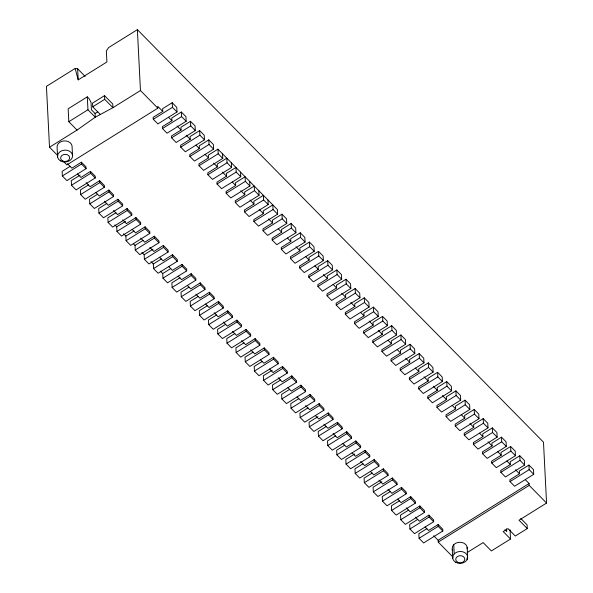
<?xml version="1.0" encoding="UTF-8"?>
<svg xmlns="http://www.w3.org/2000/svg" width="593" height="593" viewBox="0 0 593 593"><rect width="100%" height="100%" fill="white"/><g stroke="black" fill="none" stroke-linecap="round" stroke-linejoin="round"><path stroke-width="0.89" d="M49.515 147.234L77.038 130.075L95.273 117.206L112.937 107.689L140.459 90.529L137.376 29.65L108.66 47.559L106.355 50.894L106.918 61.961L78.202 79.87L75.148 68.447L46.432 86.356L49.515 147.234L57.884 155.737M80.099 175.135L71.264 180.65L71.501 185.261L76.074 189.901L95.221 177.967L95.214 176.217L90.462 171.384L80.974 177.448L77.55 173.964M88.513 184.89L80.411 189.938L80.648 194.548L85.214 199.196L104.361 187.255L104.361 185.505L99.609 180.672L90.121 186.736L86.126 182.674M106.807 203.466L98.705 208.521L98.935 213.132L103.508 217.779L122.655 205.838L122.655 204.088L117.896 199.255L108.415 205.319L104.412 201.249M115.954 212.761L107.852 217.809L108.082 222.419L112.655 227.067L131.802 215.126L131.802 213.376L127.043 208.543L117.562 214.607L113.559 210.545M114.879 224.947L116.717 226.815L116.947 231.426L121.521 236.073L140.667 224.132L140.667 222.382L135.908 217.549L126.428 223.613L122.751 219.877M123.574 233.783L125.864 236.103L126.094 240.714L130.668 245.361L149.814 233.427L149.814 231.67L145.055 226.837L135.575 232.901L132.143 229.417M141.868 252.366L144.158 254.686L144.388 259.297L148.962 263.944L168.108 252.003L168.108 250.253L163.349 245.42L153.869 251.484L149.866 247.422M151.015 261.654L153.298 263.974L153.535 268.592L158.109 273.232L177.255 261.298L177.255 259.541L172.496 254.716L163.016 260.772L159.584 257.288M189.123 287.086L181.021 292.134L181.258 296.745L185.831 301.392L204.978 289.458L204.978 287.701L200.219 282.868L190.738 288.932L187.306 285.448M207.417 305.669L199.315 310.717L199.552 315.328L204.125 319.975L223.272 308.034L223.264 306.284L218.513 301.452L209.032 307.515L205.601 304.031M244.005 342.828L235.903 347.883L236.133 352.494L240.706 357.142L259.853 345.2L259.853 343.451L255.094 338.618L245.613 344.681L241.61 340.612M253.152 352.123L245.05 357.171L245.28 361.782L249.853 366.43L269 354.488L269 352.739L264.241 347.906L254.76 353.969L250.757 349.907M272.18 370.24L263.344 375.754L263.574 380.365L268.147 385.013L287.294 373.071L287.294 371.322L282.535 366.489L273.054 372.552L269.622 369.068M308.026 407.865L299.925 412.913L300.162 417.531L304.735 422.172L323.882 410.237L323.882 408.481L319.123 403.655L309.642 409.711L305.64 405.649M317.915 416.694L309.072 422.209L309.309 426.819L313.882 431.467L333.029 419.525L333.029 417.776L328.27 412.943L318.789 419.006L315.357 415.523M335.616 435.885L327.514 440.933L327.744 445.551L332.317 450.191L351.464 438.257L351.464 436.5L346.705 431.674L337.224 437.73L333.096 433.542M344.755 445.173L336.661 450.228L336.891 454.838L341.464 459.486L360.611 447.545L360.611 445.795L355.852 440.962L346.371 447.026L342.939 443.542M363.049 463.756L354.955 468.811L355.185 473.422L359.758 478.062L378.905 466.128L378.905 464.371L374.146 459.545L364.665 465.609L360.663 461.539M372.196 473.051L364.095 478.099L364.332 482.709L368.905 487.357L388.052 475.416L388.052 473.666L383.293 468.833L373.812 474.897L370.38 471.413M381.936 481.731L373.101 487.246L373.331 491.856L377.904 496.497L397.051 484.563L397.051 482.806L392.299 477.98L382.811 484.044L379.016 480.182M417.791 519.357L409.689 524.405L409.919 529.015L414.492 533.663L433.639 521.721L433.639 519.972L428.88 515.139L419.399 521.203L415.396 517.14M87.297 96.859L87.957 109.772L95.273 117.206L95.08 113.515L91.426 109.801L91.048 102.426L89.128 98.72L87.297 96.859L68.151 108.801L68.81 121.713L77.038 130.075M104.516 95.636L104.709 99.328L112.937 107.689L112.752 103.997L104.516 95.636L92.552 103.1L92.738 106.792L100.054 114.227M68.81 121.713L87.957 109.772M92.738 106.792L104.709 99.328M95.08 113.515L97.815 111.81M162.778 111.447L162.638 108.682L172.207 102.708L176.781 107.355L177.018 111.966L157.871 123.907L153.298 119.26L153.113 117.325L162.778 111.447L157.745 106.34L157.842 108.178L66.89 164.891L63.673 161.622M70.219 166.307L62.117 171.355L62.354 175.965L66.927 180.613L86.074 168.671L85.978 166.833L81.404 162.185L71.835 168.153L67.432 163.683M62.354 175.965L81.5 164.031L81.404 162.185M153.298 119.26L172.444 107.326L172.207 102.708M181.354 112.003L171.785 117.97L171.926 120.735L162.349 126.709L162.445 128.555L167.018 133.195L186.165 121.261L185.928 116.643L181.354 112.003L181.591 116.613L186.165 121.261M71.501 185.261L90.647 173.319L90.462 171.384M162.445 128.555L181.591 116.613M190.501 121.291L180.932 127.258L181.073 130.03L171.496 135.997L171.592 137.843L176.165 142.49L195.312 130.549L195.075 125.938L190.501 121.291L190.738 125.901L195.312 130.549M80.648 194.548L99.794 182.614L99.609 180.672M171.592 137.843L190.738 125.901M97.66 194.178L89.558 199.226L89.788 203.844L94.361 208.484L113.508 196.55L113.508 194.793L108.845 190.056L99.268 196.024L95.844 192.54M199.648 130.586L190.079 136.553L190.22 139.318L180.643 145.285L180.739 147.131L185.312 151.778L204.459 139.837L204.222 135.226L199.648 130.586L199.885 135.197L204.459 139.837M89.788 203.844L108.934 191.902L108.845 190.056M180.739 147.131L199.885 135.197M208.795 139.874L199.226 145.841L199.367 148.613L189.79 154.58L189.886 156.426L194.46 161.066L213.606 149.132L213.369 144.522L208.795 139.874L209.032 144.484L213.606 149.132M98.935 213.132L118.081 201.19L117.896 199.255M189.886 156.426L209.032 144.484M277.628 214.169L273.054 209.522L272.824 204.911L263.248 210.878L263.388 213.643L253.819 219.618L253.908 221.456L258.481 226.103L277.628 214.169L277.398 209.551L217.942 149.162L208.373 155.136L208.506 157.901L198.937 163.868L199.033 165.714L203.607 170.361L222.753 158.42L222.516 153.809M108.082 222.419L127.228 210.485L127.043 208.543M199.033 165.714L218.18 153.78L217.942 149.162M116.717 226.815L125.553 221.308M231.611 167.426L227.045 162.778L226.808 158.168L217.231 164.135L217.372 166.907L207.802 172.874L207.898 174.72L212.464 179.368L231.611 167.426L231.381 162.816M116.947 231.426L136.093 219.492L135.908 217.549M207.898 174.72L227.045 162.778M125.864 236.103L133.959 231.055M240.758 176.714L236.184 172.074L235.955 167.456L226.378 173.43L226.519 176.195L216.949 182.162L217.038 184.008L221.612 188.656L240.758 176.714L240.528 172.103M126.094 240.714L145.241 228.779L145.055 226.837M217.038 184.008L236.184 172.074M140.719 238.127L144.722 242.196L154.299 236.222L158.961 240.966L158.961 242.715L139.815 254.656L135.241 250.009L135.011 245.398L143.106 240.343M249.905 186.009L245.332 181.362L245.102 176.751L235.525 182.718L235.666 185.483L226.096 191.457L226.185 193.303L230.759 197.943L249.905 186.009L249.675 181.399M135.241 250.009L154.388 238.067L154.299 236.222M226.185 193.303L245.332 181.362M144.158 254.686L152.994 249.179M259.052 195.297L254.479 190.649L254.249 186.039L244.672 192.013L244.813 194.778L235.243 200.745L235.332 202.591L239.906 207.239L259.052 195.297L258.822 190.687M144.388 259.297L163.535 247.363L163.349 245.42M235.332 202.591L254.479 190.649M153.298 263.974L161.4 258.926M268.199 204.592L263.626 199.945L263.396 195.334L253.819 201.301L253.96 204.066L244.39 210.041L244.479 211.879L249.053 216.527L268.199 204.592L267.969 199.974M153.535 268.592L172.682 256.65L172.496 254.716M244.479 211.879L263.626 199.945M168.805 266.657L172.444 270.356L182.014 264.382L186.684 269.118L186.684 270.875L167.537 282.809L162.964 278.169L162.727 273.551L170.828 268.503M162.964 278.169L182.11 266.227L182.014 264.382M253.908 221.456L273.054 209.522M179.976 277.791L171.874 282.846L172.111 287.457L176.684 292.104L195.831 280.163L195.831 278.413L191.161 273.677L181.591 279.644L178.159 276.16M281.971 214.199L272.395 220.166L272.535 222.938L262.966 228.905L263.055 230.751L267.628 235.399L286.775 223.457L286.545 218.847L281.971 214.199L282.201 218.81L286.775 223.457M172.111 287.457L191.257 275.523L191.161 273.677M263.055 230.751L282.201 218.81M291.119 223.487L281.542 229.461L281.682 232.226L272.105 238.193L272.202 240.039L276.775 244.687L295.922 232.745L295.692 228.135L291.119 223.487L291.348 228.105L295.922 232.745M181.258 296.745L200.404 284.81L200.219 282.868M272.202 240.039L291.348 228.105M198.27 296.374L190.168 301.429L190.405 306.04L194.978 310.688L214.125 298.746L214.117 296.997L209.455 292.253L199.885 298.227L195.883 294.158M300.266 232.782L290.689 238.749L290.829 241.514L281.252 247.489L281.349 249.334L285.922 253.974L305.069 242.04L304.832 237.43L300.266 232.782L300.495 237.393L305.069 242.04M190.405 306.04L209.551 294.098L209.455 292.253M281.349 249.334L300.495 237.393M309.405 242.07L299.836 248.044L299.976 250.809L290.4 256.776L290.496 258.622L295.069 263.27L314.216 251.328L313.979 246.718L309.405 242.07L309.642 246.681L314.216 251.328M199.552 315.328L218.698 303.394L218.513 301.452M290.496 258.622L309.642 246.681M216.564 314.957L208.462 320.005L208.699 324.623L213.272 329.263L232.419 317.329L232.412 315.572L227.749 310.836L218.18 316.803L214.177 312.741M318.552 251.365L308.983 257.332L309.123 260.097L299.547 266.072L299.643 267.91L304.216 272.558L323.363 260.623L323.126 256.006L318.552 251.365L318.789 255.976L323.363 260.623M208.699 324.623L227.845 312.681L227.749 310.836M299.643 267.91L318.789 255.976M225.711 324.245L217.609 329.3L217.846 333.911L222.419 338.559L241.566 326.617L241.559 324.868L236.896 320.131L227.319 326.098L223.324 322.036M327.699 260.653L318.13 266.62L318.271 269.392L308.694 275.36L308.79 277.205L313.363 281.845L332.51 269.911L332.273 265.301L327.699 260.653L327.936 265.264L332.51 269.911M217.846 333.911L236.992 321.969L236.896 320.131M308.79 277.205L327.936 265.264M234.858 333.54L226.756 338.588L226.993 343.199L231.559 347.846L250.706 335.912L250.617 334.067L246.043 329.419L236.466 335.386L232.471 331.324M336.846 269.941L327.277 275.915L327.418 278.68L317.841 284.647L317.937 286.493L322.51 291.141L341.657 279.199L341.42 274.589L336.846 269.941L337.083 274.559L341.657 279.199M226.993 343.199L246.139 331.265L246.043 329.419M317.937 286.493L337.083 274.559M345.993 279.236L336.424 285.203L336.565 287.968L326.988 293.943L327.084 295.788L331.657 300.429L350.804 288.494L350.567 283.884L345.993 279.236L346.23 283.847L350.804 288.494M236.133 352.494L255.279 340.552L255.094 338.618M327.084 295.788L346.23 283.847M355.14 288.524L345.571 294.491L345.712 297.263L336.135 303.231L336.231 305.076L340.805 309.724L359.951 297.782L359.714 293.172L355.14 288.524L355.377 293.135L359.951 297.782M245.28 361.782L264.426 349.848L264.241 347.906M336.231 305.076L355.377 293.135M262.299 361.411L254.197 366.459L254.427 371.077L259 375.717L278.147 363.783L278.147 362.026L273.484 357.29L263.907 363.257L260.475 359.773M364.287 297.819L354.718 303.786L354.851 306.551L345.282 312.518L345.378 314.364L349.952 319.012L369.098 307.07L368.861 302.46L364.287 297.819L364.525 302.43L369.098 307.07M254.427 371.077L273.573 359.136L273.484 357.29M345.378 314.364L364.525 302.43M373.434 307.107L363.857 313.074L363.998 315.847L354.429 321.814L354.525 323.659L359.091 328.3L378.238 316.365L378.008 311.755L373.434 307.107L373.672 311.718L378.238 316.365M263.574 380.365L282.72 368.423L282.535 366.489M354.525 323.659L373.672 311.718M280.585 379.994L272.491 385.042L272.721 389.653L277.294 394.301L296.441 382.366L296.441 380.61L291.778 375.873L282.201 381.84L278.199 377.778M382.581 316.395L373.004 322.37L373.145 325.134L363.576 331.102L363.665 332.947L368.238 337.595L387.385 325.653L387.155 321.043L382.581 316.395L382.811 321.013L387.385 325.653M272.721 389.653L291.867 377.719L291.778 375.873M363.665 332.947L382.811 321.013M289.732 389.282L281.638 394.338L281.868 398.948L286.441 403.588L305.588 391.654L305.588 389.905L300.925 385.161L291.348 391.135L287.916 387.652M391.728 325.69L382.151 331.657L382.292 334.422L372.723 340.397L372.812 342.243L377.385 346.883L396.532 334.949L396.302 330.331L391.728 325.69L391.958 330.301L396.532 334.949M281.868 398.948L301.014 387.007L300.925 385.161M372.812 342.243L391.958 330.301M298.879 398.578L290.785 403.625L291.015 408.236L295.588 412.884L314.735 400.942L314.638 399.096L310.065 394.456L300.495 400.423L297.063 396.939M400.875 334.978L391.298 340.945L391.439 343.718L381.87 349.685L381.959 351.53L386.532 356.178L405.679 344.236L405.449 339.626L400.875 334.978L401.105 339.589L405.679 344.236M291.015 408.236L310.161 396.302L310.065 394.456M381.959 351.53L401.105 339.589M410.022 344.274L400.445 350.241L400.586 353.005L391.017 358.973L391.106 360.818L395.679 365.466L414.826 353.524L414.596 348.914L410.022 344.274L410.252 348.884L414.826 353.524M300.162 417.531L319.308 405.59L319.123 403.655M391.106 360.818L410.252 348.884M419.169 353.561L409.593 359.528L409.733 362.301L400.164 368.268L400.253 370.114L404.826 374.754L423.973 362.82L423.743 358.209L419.169 353.561L419.399 358.172L423.973 362.82M309.309 426.819L328.455 414.878L328.27 412.943M400.253 370.114L419.399 358.172M326.32 426.449L318.219 431.496L318.456 436.107L323.029 440.755L342.176 428.813L342.176 427.064L337.506 422.327L327.936 428.294L323.934 424.232M428.316 362.849L418.74 368.824L418.88 371.589L409.311 377.556L409.4 379.401L413.973 384.049L433.12 372.107L432.89 367.497L428.316 362.849L428.546 367.467L433.12 372.107M318.456 436.107L337.602 424.173L337.506 422.327M409.4 379.401L428.546 367.467M437.604 372.293L428.035 378.26L428.168 381.025L418.599 386.992L418.695 388.838L423.269 393.485L442.415 381.544L442.178 376.933L437.604 372.293L437.842 376.903L442.415 381.544M327.744 445.551L346.89 433.609L346.705 431.674M418.695 388.838L437.842 376.903M446.751 381.581L437.174 387.548L437.315 390.32L427.746 396.287L427.835 398.133L432.408 402.773L451.555 390.839L451.325 386.228L446.751 381.581L446.981 386.191L451.555 390.839M336.891 454.838L356.037 442.897L355.852 440.962M427.835 398.133L446.981 386.191M354.644 454.008L345.808 459.516L346.038 464.126L350.611 468.774L369.758 456.832L369.758 455.083L365.095 450.346L355.518 456.313L352.086 452.83M455.898 390.869L446.321 396.843L446.462 399.608L436.893 405.575L436.982 407.421L441.555 412.068L460.702 400.127L460.472 395.516L455.898 390.869L456.128 395.479L460.702 400.127M346.038 464.126L365.184 452.192L365.095 450.346M436.982 407.421L456.128 395.479M465.045 400.164L455.468 406.131L455.609 408.896L446.04 414.87L446.129 416.709L450.702 421.356L469.849 409.422L469.619 404.804L465.045 400.164L465.275 404.774L469.849 409.422M355.185 473.422L374.331 461.48L374.146 459.545M446.129 416.709L465.275 404.774M474.192 409.452L464.615 415.419L464.756 418.191L455.187 424.158L455.276 426.004L459.849 430.651L478.996 418.71L478.766 414.099L474.192 409.452L474.422 414.062L478.996 418.71M364.332 482.709L383.478 470.775L383.293 468.833M455.276 426.004L474.422 414.062M483.191 418.599L473.622 424.566L473.763 427.331L464.186 433.305L464.282 435.143L468.855 439.791L488.002 427.857L487.765 423.239L483.191 418.599L483.428 423.209L488.002 427.857M373.331 491.856L392.477 479.915L392.299 477.98M464.282 435.143L483.428 423.209M390.35 491.486L382.248 496.534L382.478 501.144L387.051 505.792L406.198 493.85L406.198 492.101L401.535 487.364L391.958 493.332L387.955 489.269M492.338 427.887L482.769 433.854L482.91 436.626L473.333 442.593L473.429 444.439L478.002 449.086L497.149 437.145L496.912 432.534L492.338 427.887L492.575 432.497L497.149 437.145M382.478 501.144L401.624 489.21L401.535 487.364M473.429 444.439L492.575 432.497M399.497 500.774L391.395 505.822L391.625 510.432L396.198 515.08L415.345 503.146L415.345 501.389L410.682 496.652L401.105 502.619L397.681 499.136M501.485 437.174L491.916 443.149L492.057 445.914L482.48 451.881L482.576 453.727L487.149 458.374L506.296 446.433L506.059 441.822L501.485 437.174L501.722 441.792L506.296 446.433M391.625 510.432L410.771 498.498L410.682 496.652M482.576 453.727L501.722 441.792M408.644 510.062L400.542 515.117L400.772 519.727L405.345 524.375L424.492 512.434L424.403 510.588L419.829 505.94L410.252 511.915L406.249 507.845M510.632 446.47L501.063 452.437L501.196 455.202L491.627 461.176L491.723 463.022L496.297 467.662L515.443 455.728L515.206 451.117L510.632 446.47L510.87 451.08L515.443 455.728M400.772 519.727L419.918 507.786L419.829 505.94M491.723 463.022L510.87 451.08M519.779 455.758L510.202 461.732L510.343 464.497L500.774 470.464L500.863 472.31L505.436 476.957L524.583 465.016L524.353 460.405L519.779 455.758L520.009 460.368L524.583 465.016M409.919 529.015L429.065 517.081L428.88 515.139M500.863 472.31L520.009 460.368M426.93 528.645L418.836 533.693L419.066 538.311L423.639 542.951L442.786 531.017L442.786 529.26L438.123 524.523L428.546 530.498L425.114 527.007M528.926 465.053L519.349 471.02L519.49 473.785L509.921 479.759L510.01 481.598L514.583 486.245L533.73 474.311L533.5 469.693L528.926 465.053L529.156 469.663L533.73 474.311M419.066 538.311L438.212 526.369L438.123 524.523M510.01 481.598L529.156 469.663M453.045 557.131L438.242 542.091L438.153 540.253L529.097 483.54L525.324 479.707M438.242 542.091L529.193 485.385L529.097 483.54M467.091 552.594L483.147 542.588L491.375 550.949L510.521 539.007L510.054 529.786M137.376 29.65L543.485 442.163L546.568 503.042L519.045 520.202L527.281 528.563L515.31 536.028L507.993 528.593L503.205 531.573L510.521 539.007M75.148 68.447L77.639 68.803L85.125 76.401M172.444 107.326L177.018 111.966M218.18 153.78L222.753 158.42M168.494 117.251L171.926 120.735M177.07 125.961L181.073 130.03M186.217 135.256L190.22 139.318M195.935 145.129L199.367 148.613M205.082 154.417L208.506 157.901M213.695 163.171L217.372 166.907M222.516 172.133L226.519 176.195M232.241 181.999L235.666 185.483M240.81 190.709L244.813 194.778M249.957 200.004L253.96 204.066M259.141 209.329L263.388 213.643M268.533 218.869L272.535 222.938M278.25 228.742L281.682 232.226M287.397 238.03L290.829 241.514M295.974 246.74L299.976 250.809M305.691 256.613L309.123 260.097M314.839 265.909L318.271 269.392M323.415 274.618L327.418 278.68M333.133 284.484L336.565 287.968M341.709 293.194L345.712 297.263M350.856 302.489L354.851 306.551M360.574 312.363L363.998 315.847M369.142 321.072L373.145 325.134M378.29 330.36L382.292 334.422M388.007 340.234L391.439 343.718M397.154 349.522L400.586 353.005M405.731 358.231L409.733 362.301M415.448 368.105L418.88 371.589M424.047 376.829L428.168 381.025M433.32 386.251L437.315 390.32M442.46 395.546L446.462 399.608M452.185 405.412L455.609 408.896M461.324 414.707L464.756 418.191M469.967 423.476L473.763 427.331M479.478 433.142L482.91 436.626M488.054 441.852L492.057 445.914M497.772 451.718L501.196 455.202M506.919 461.013L510.343 464.497M515.487 469.723L519.49 473.785M140.459 90.529L157.842 108.178M529.193 485.385L546.568 503.042M520.758 518.438L527.088 524.872L527.281 528.563M504.851 529.742L506.681 531.602L506.541 528.837M81.5 164.031L86.074 168.671M90.647 173.319L95.221 177.967M99.794 182.614L104.361 187.255M108.934 191.902L113.508 196.55M118.081 201.19L122.655 205.838M127.228 210.485L131.802 215.126M136.093 219.492L140.667 224.132M145.241 228.779L149.814 233.427M154.388 238.067L158.961 242.715M163.535 247.363L168.108 252.003M172.682 256.65L177.255 261.298M182.11 266.227L186.684 270.875M191.257 275.523L195.831 280.163M200.404 284.81L204.978 289.458M209.551 294.098L214.125 298.746M218.698 303.394L223.272 308.034M227.845 312.681L232.419 317.329M236.992 321.969L241.566 326.617M246.139 331.265L250.706 335.912M255.279 340.552L259.853 345.2M264.426 349.848L269 354.488M273.573 359.136L278.147 363.783M282.72 368.423L287.294 373.071M291.867 377.719L296.441 382.366M301.014 387.007L305.588 391.654M310.161 396.302L314.735 400.942M319.308 405.59L323.882 410.237M328.455 414.878L333.029 419.525M337.602 424.173L342.176 428.813M346.89 433.609L351.464 438.257M356.037 442.897L360.611 447.545M365.184 452.192L369.758 456.832M374.331 461.48L378.905 466.128M383.478 470.775L388.052 475.416M392.477 479.915L397.051 484.563M401.624 489.21L406.198 493.85M410.771 498.498L415.345 503.146M419.918 507.786L424.492 512.434M429.065 517.081L433.639 521.721M438.212 526.369L442.786 531.017M433.75 535.775L438.153 540.253M133.292 243.656L135.011 245.398M160.303 271.09L162.727 273.551M467.173 547.295L467.64 556.516M467.032 557.739L467.128 559.584M453.741 544.678L454.208 553.906M452.237 549.111L452.704 558.332M77.639 68.803L78.202 79.87M72.509 155.158L72.042 145.93A7.531 5.952 -2.9 0 0 63.607 140.956A7.531 5.952 -2.9 0 0 57.106 147.753L57.573 156.975M452.748 550.608A7.531 5.952 -2.9 0 1 458.737 542.313A7.531 5.952 -2.9 0 1 467.173 548.851M60.449 160.873A7.531 5.952 -2.9 0 0 72.509 156.715A7.531 5.952 -2.9 0 0 62.176 150.615A7.531 5.952 -2.9 0 0 60.449 160.873M62.384 160.792A4.522 3.573 -2.9 0 0 69.618 158.301A4.522 3.573 -2.9 0 0 63.414 154.64A4.522 3.573 -2.9 0 0 62.384 160.792M455.58 562.231A7.531 5.952 -2.9 0 0 467.64 558.072A7.531 5.952 -2.9 0 0 457.307 551.972A7.531 5.952 -2.9 0 0 455.58 562.231M457.514 562.157A4.522 3.573 -2.9 0 0 464.749 559.659A4.522 3.573 -2.9 0 0 458.545 555.997A4.522 3.573 -2.9 0 0 457.514 562.157"/></g></svg>
